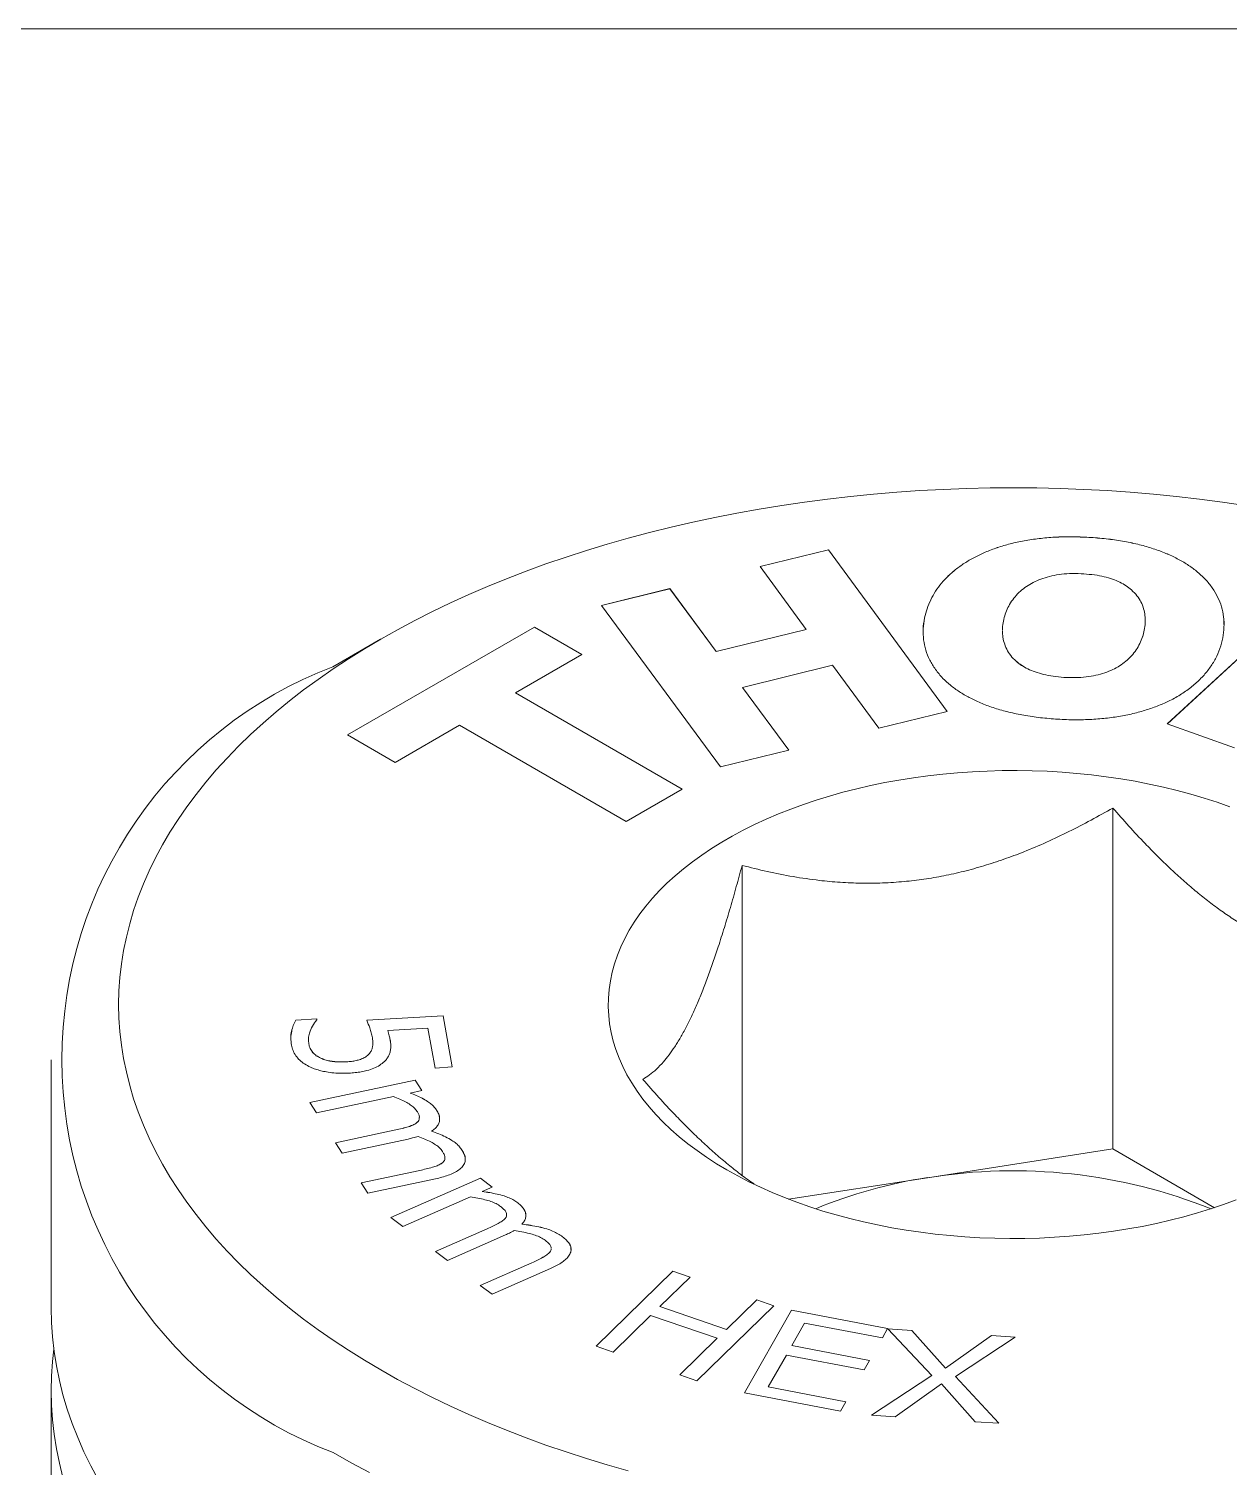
# Model space of a CAD drawing. Header units: millimetres. Extents: x 2 to 278, y 1 to 215.
# Drawn here: x 228.44 to 241.99, y 198.42 to 214.65 of the extents above; entities that cross this region are included whole.
import ezdxf

# ---------------------------------------------------------------- set-up
doc = ezdxf.new("R2010")
doc.units = ezdxf.units.MM

msp = doc.modelspace()

# ---------------------------------------------------------------- linework, layer by layer
at = {"color": 7, "linetype": 'Continuous', "lineweight": 18}
for p, q in [((1.579, 214.645), (277.989, 214.645)), ((240.426, 208.907), (240.426, 208.907)), ((236.691, 208.578), (237.462, 208.767)), ((236.691, 208.578), (237.462, 208.767)), ((237.462, 208.767), (238.801, 206.945)), ((237.462, 208.767), (238.801, 206.945)), ((237.462, 208.767), (237.462, 208.767)), ((237.212, 207.87), (236.691, 208.578)), ((241.286, 206.806), (243.11, 208.482)), ((241.287, 206.806), (243.11, 208.481)), ((235.675, 208.33), (234.904, 208.141)), ((235.675, 208.329), (234.904, 208.14)), ((235.675, 208.33), (236.196, 207.621)), ((235.675, 208.329), (235.675, 208.33)), ((235.675, 208.329), (236.196, 207.621)), ((236.244, 206.319), (234.904, 208.141)), ((232.037, 206.679), (234.146, 207.896)), ((232.037, 206.679), (234.146, 207.896)), ((234.146, 207.896), (234.682, 207.587)), ((234.146, 207.896), (234.682, 207.587)), ((234.146, 207.896), (234.146, 207.896)), ((236.196, 207.621), (237.212, 207.87)), ((236.196, 207.621), (237.212, 207.87)), ((237.212, 207.87), (237.212, 207.87)), ((238.548, 207.999), (238.548, 207.999)), ((232.41, 207.759), (231.871, 207.448)), ((241.027, 207.861), (241.027, 207.861)), ((234.682, 207.587), (233.933, 207.154)), ((236.196, 207.621), (236.196, 207.621)), ((237.509, 207.465), (236.494, 207.216)), ((238.03, 206.756), (237.509, 207.465)), ((240.118, 207.329), (240.118, 207.329)), ((233.933, 207.154), (235.813, 206.069)), ((233.933, 207.154), (235.813, 206.069)), ((233.933, 207.154), (233.933, 207.154)), ((236.494, 207.216), (237.015, 206.507)), ((236.494, 207.216), (237.015, 206.507)), ((236.494, 207.216), (236.494, 207.216)), ((238.801, 206.945), (238.03, 206.756)), ((233.299, 206.788), (232.573, 206.369)), ((235.18, 205.703), (233.299, 206.788)), ((242.043, 206.532), (241.286, 206.806)), ((232.573, 206.369), (232.037, 206.679)), ((237.015, 206.507), (236.244, 206.319)), ((235.813, 206.069), (235.18, 205.703)), ((240.671, 202.009), (240.671, 205.855)), ((236.489, 201.711), (236.489, 205.208)), ((232.254, 203.46), (233.116, 203.512)), ((232.254, 203.46), (233.116, 203.511)), ((233.116, 203.512), (233.219, 202.934)), ((233.116, 203.511), (233.116, 203.512)), ((233.116, 203.511), (233.219, 202.934)), ((231.452, 203.461), (231.689, 203.475)), ((231.452, 203.461), (231.689, 203.475)), ((231.452, 203.461), (231.452, 203.461)), ((231.689, 203.475), (231.69, 203.466)), ((231.689, 203.475), (231.69, 203.466)), ((231.689, 203.475), (231.689, 203.475)), ((232.944, 203.372), (232.49, 203.345)), ((232.49, 203.344), (232.49, 203.345)), ((233.025, 202.922), (232.944, 203.372)), ((231.597, 203.234), (231.599, 203.193)), ((232.518, 203.24), (232.518, 203.24)), ((228.692, 203.016), (228.692, 200.216)), ((231.734, 203.033), (231.734, 203.033)), ((232.27, 203.071), (232.27, 203.071)), ((232.029, 202.992), (232.029, 202.992)), ((233.219, 202.934), (233.025, 202.922)), ((231.611, 202.533), (232.8, 202.785)), ((231.612, 202.532), (232.8, 202.785)), ((232.8, 202.785), (232.875, 202.669)), ((232.8, 202.785), (232.874, 202.669)), ((232.8, 202.785), (232.8, 202.785)), ((231.686, 202.416), (231.611, 202.533)), ((232.554, 202.601), (231.686, 202.416)), ((232.875, 202.669), (232.742, 202.64)), ((232.742, 202.64), (232.742, 202.64)), ((233.042, 202.446), (233.042, 202.446)), ((231.9, 202.079), (232.563, 202.22)), ((231.901, 202.079), (232.563, 202.22)), ((232.563, 202.22), (232.563, 202.22)), ((232.806, 202.296), (232.806, 202.296)), ((232.985, 202.211), (232.985, 202.211)), ((231.975, 201.963), (231.9, 202.079)), ((232.72, 202.121), (231.975, 201.963)), ((233.331, 201.992), (233.331, 201.993)), ((240.671, 202.009), (238.58, 201.685)), ((241.818, 201.346), (240.671, 202.009)), ((232.189, 201.626), (232.852, 201.767)), ((232.189, 201.626), (232.852, 201.766)), ((232.852, 201.766), (232.852, 201.767)), ((233.094, 201.842), (233.094, 201.843)), ((232.264, 201.509), (232.189, 201.626)), ((233.029, 201.672), (232.264, 201.509)), ((232.526, 201.234), (233.536, 201.678)), ((232.526, 201.234), (233.536, 201.678)), ((233.536, 201.678), (233.669, 201.578)), ((233.536, 201.678), (233.669, 201.578)), ((233.536, 201.678), (233.536, 201.678)), ((233.669, 201.578), (233.557, 201.529)), ((238.58, 201.685), (237.013, 201.443)), ((233.424, 201.47), (232.659, 201.134)), ((233.557, 201.528), (233.557, 201.529)), ((233.957, 201.401), (233.957, 201.401)), ((232.659, 201.134), (232.526, 201.234)), ((233.816, 201.226), (233.816, 201.226)), ((233.03, 200.852), (233.613, 201.108)), ((233.031, 200.852), (233.613, 201.108)), ((233.613, 201.108), (233.613, 201.108)), ((234.005, 201.161), (234.005, 201.161)), ((233.819, 201.04), (233.163, 200.751)), ((234.462, 201.019), (234.462, 201.019)), ((233.163, 200.751), (233.03, 200.852)), ((233.535, 200.47), (234.118, 200.726)), ((233.535, 200.47), (234.118, 200.726)), ((234.118, 200.726), (234.118, 200.726)), ((234.32, 200.843), (234.32, 200.843)), ((234.327, 200.66), (233.667, 200.369)), ((234.841, 199.784), (235.709, 200.63)), ((234.842, 199.784), (235.709, 200.629)), ((235.902, 200.564), (235.559, 200.23)), ((235.709, 200.63), (235.902, 200.564)), ((235.709, 200.629), (235.709, 200.63)), ((235.709, 200.629), (235.901, 200.564)), ((233.667, 200.369), (233.535, 200.47)), ((236.846, 200.241), (235.979, 199.395)), ((236.311, 199.973), (236.654, 200.307)), ((236.311, 199.973), (236.654, 200.307)), ((236.654, 200.307), (236.846, 200.241)), ((236.654, 200.307), (236.846, 200.241)), ((236.654, 200.307), (236.654, 200.307)), ((235.457, 200.13), (235.035, 199.718)), ((236.208, 199.873), (235.457, 200.13)), ((235.559, 200.23), (236.311, 199.973)), ((235.559, 200.23), (236.311, 199.973)), ((235.559, 200.23), (235.559, 200.23)), ((236.514, 199.257), (237.046, 200.19)), ((236.514, 199.257), (237.046, 200.19)), ((237.046, 200.19), (238.131, 199.984)), ((237.046, 200.19), (238.131, 199.984)), ((237.046, 200.19), (237.046, 200.19)), ((236.311, 199.973), (236.311, 199.973)), ((237.193, 200.044), (237.049, 199.791)), ((238.071, 199.878), (237.193, 200.044)), ((238.131, 199.984), (238.071, 199.878)), ((238.134, 199.979), (238.404, 199.961)), ((238.629, 199.454), (238.134, 199.979)), ((238.134, 199.978), (238.404, 199.961)), ((238.404, 199.961), (238.785, 199.537)), ((238.404, 199.961), (238.785, 199.537)), ((238.404, 199.961), (238.404, 199.961)), ((235.035, 199.718), (234.841, 199.784)), ((235.786, 199.461), (236.208, 199.873)), ((235.787, 199.461), (236.208, 199.873)), ((236.208, 199.873), (236.208, 199.873)), ((237.049, 199.791), (237.926, 199.624)), ((237.049, 199.79), (237.049, 199.791)), ((237.049, 199.79), (237.926, 199.624)), ((238.785, 199.537), (239.301, 199.904)), ((238.785, 199.537), (239.301, 199.904)), ((239.571, 199.887), (238.896, 199.443)), ((239.301, 199.904), (239.571, 199.887)), ((239.301, 199.904), (239.57, 199.887)), ((239.301, 199.904), (239.301, 199.904)), ((236.988, 199.684), (236.783, 199.324)), ((237.866, 199.518), (236.988, 199.684)), ((237.926, 199.624), (237.866, 199.518)), ((235.979, 199.395), (235.786, 199.461)), ((237.948, 199.005), (238.629, 199.454)), ((237.948, 199.005), (238.629, 199.454)), ((238.629, 199.454), (238.629, 199.454)), ((238.785, 199.537), (238.785, 199.537)), ((238.896, 199.443), (239.385, 198.914)), ((238.896, 199.443), (239.384, 198.914)), ((238.896, 199.443), (238.896, 199.443)), ((228.692, 199.283), (228.692, 196.483)), ((236.783, 199.324), (237.661, 199.157)), ((236.783, 199.324), (237.66, 199.157)), ((236.783, 199.324), (236.783, 199.324)), ((238.74, 199.36), (238.217, 198.988)), ((239.117, 198.931), (238.74, 199.36)), ((237.6, 199.051), (236.514, 199.257)), ((237.661, 199.157), (237.6, 199.051)), ((238.217, 198.988), (237.948, 199.005)), ((239.385, 198.914), (239.117, 198.931))]:
    msp.add_line(p, q, dxfattribs=at)
at = {"color": 7, "linetype": 'Continuous', "lineweight": 18, "flags": 128}
for points in [[(242.164, 209.268), (241.908, 209.306), (241.65, 209.34), (241.391, 209.369), (241.13, 209.395), (240.869, 209.417), (240.606, 209.435), (240.343, 209.449), (240.079, 209.459), (239.815, 209.465), (239.551, 209.467), (239.286, 209.465), (239.022, 209.459), (238.759, 209.449), (238.495, 209.435), (238.233, 209.417), (237.971, 209.395), (237.711, 209.369), (237.452, 209.34), (237.194, 209.306), (236.938, 209.268), (236.683, 209.227), (236.431, 209.182), (236.18, 209.133), (235.932, 209.08), (235.687, 209.023), (235.444, 208.963), (235.204, 208.899), (234.967, 208.832), (234.733, 208.761), (234.502, 208.686), (234.275, 208.608), (234.052, 208.527), (233.832, 208.442), (233.616, 208.354), (233.404, 208.262), (233.197, 208.168), (232.994, 208.07), (232.795, 207.97), (232.601, 207.866), (232.411, 207.76), (232.227, 207.65), (232.048, 207.538), (231.873, 207.424), (231.704, 207.306), (231.541, 207.187), (231.382, 207.064), (231.23, 206.94), (231.083, 206.813), (230.942, 206.684), (230.807, 206.553), (230.678, 206.419), (230.555, 206.284), (230.438, 206.148), (230.327, 206.009), (230.223, 205.869), (230.125, 205.727), (230.033, 205.584), (229.948, 205.439), (229.87, 205.294), (229.798, 205.147), (229.733, 204.999), (229.675, 204.85), (229.623, 204.7), (229.579, 204.55), (229.541, 204.399), (229.51, 204.248), (229.485, 204.096), (229.468, 203.943), (229.458, 203.791), (229.454, 203.638), (229.458, 203.486), (229.468, 203.333), (229.485, 203.181), (229.51, 203.029), (229.541, 202.878), (229.579, 202.726), (229.623, 202.576), (229.675, 202.426), (229.733, 202.278), (229.798, 202.13), (229.87, 201.983), (229.948, 201.837), (230.033, 201.693), (230.125, 201.55), (230.223, 201.408), (230.327, 201.268), (230.438, 201.129), (230.555, 200.992), (230.678, 200.857), (230.807, 200.724), (230.942, 200.593), (231.083, 200.464), (231.23, 200.337), (231.382, 200.212), (231.541, 200.09), (231.704, 199.97), (231.873, 199.853), (232.048, 199.738), (232.227, 199.626), (232.411, 199.517)], [(242.064, 201.434), (241.922, 201.382), (241.775, 201.332), (241.626, 201.287), (241.474, 201.244), (241.32, 201.205), (241.163, 201.168), (241.004, 201.136), (240.842, 201.106), (240.68, 201.081), (240.515, 201.058), (240.349, 201.039), (240.182, 201.024), (240.015, 201.013), (239.846, 201.004), (239.677, 201), (239.508, 200.999), (239.34, 201.002), (239.171, 201.008), (239.003, 201.018), (238.835, 201.031), (238.669, 201.048), (238.504, 201.069), (238.34, 201.093), (238.178, 201.121), (238.018, 201.152), (237.86, 201.186), (237.704, 201.224), (237.551, 201.265), (237.4, 201.309), (237.253, 201.357), (237.108, 201.407), (236.967, 201.461), (236.829, 201.517), (236.695, 201.577), (236.565, 201.639), (236.439, 201.704), (236.318, 201.772), (236.201, 201.842), (236.088, 201.915), (235.98, 201.99), (235.877, 202.067), (235.779, 202.147), (235.686, 202.228), (235.598, 202.312), (235.516, 202.397), (235.439, 202.484), (235.368, 202.572), (235.303, 202.662), (235.243, 202.753), (235.19, 202.846), (235.142, 202.939), (235.1, 203.034), (235.065, 203.129), (235.035, 203.225), (235.012, 203.322), (234.994, 203.419), (234.984, 203.516), (234.979, 203.614), (234.98, 203.711), (234.988, 203.809), (235.002, 203.906), (235.023, 204.003), (235.049, 204.099), (235.082, 204.195), (235.12, 204.29), (235.165, 204.384), (235.216, 204.477), (235.272, 204.569), (235.335, 204.66), (235.403, 204.749), (235.477, 204.837), (235.556, 204.923), (235.641, 205.007), (235.732, 205.089), (235.827, 205.17), (235.928, 205.248), (236.033, 205.324), (236.144, 205.398), (236.259, 205.47), (236.378, 205.539), (236.502, 205.605), (236.63, 205.669), (236.762, 205.73), (236.898, 205.788), (237.037, 205.843), (237.18, 205.895), (237.326, 205.944), (237.475, 205.99), (237.627, 206.033), (237.782, 206.072), (237.939, 206.108), (238.098, 206.141), (238.259, 206.17), (238.422, 206.196), (238.586, 206.218), (238.752, 206.237), (238.919, 206.252), (239.087, 206.264), (239.255, 206.272), (239.424, 206.277), (239.593, 206.278), (239.762, 206.275), (239.93, 206.269), (240.099, 206.259), (240.266, 206.245), (240.432, 206.228), (240.597, 206.208), (240.761, 206.183), (240.923, 206.156), (241.083, 206.125), (241.242, 206.091), (241.397, 206.053), (241.551, 206.012), (241.701, 205.967), (241.849, 205.92), (241.993, 205.869)], [(229.224, 198.279), (229.139, 198.436), (229.062, 198.594), (228.992, 198.753), (228.929, 198.913), (228.874, 199.074), (228.826, 199.236), (228.785, 199.398), (228.752, 199.561), (228.726, 199.724), (228.707, 199.888), (228.696, 200.052), (228.692, 200.216)], [(228.826, 198.302), (228.785, 198.465), (228.752, 198.628), (228.726, 198.791), (228.707, 198.955), (228.696, 199.119), (228.692, 199.283), (228.696, 199.447), (228.707, 199.611), (228.722, 199.75)], [(232.411, 199.517), (232.601, 199.41), (232.795, 199.307), (232.994, 199.206), (233.197, 199.109), (233.404, 199.014), (233.616, 198.923), (233.832, 198.835), (234.052, 198.75), (234.275, 198.669), (234.502, 198.591), (234.733, 198.516), (234.967, 198.445), (235.204, 198.377)], [(231.873, 198.584), (232.076, 198.469), (232.285, 198.358)]]:
    msp.add_lwpolyline(points, dxfattribs=at)
at = {"color": 7, "linetype": 'Continuous', "lineweight": 18}
for centre, radius, start, end in [((233.555, 203.016), 4.741, 110.7977, 249.2184), ((239.549, 195.748), 6.015, 68.2217, 99.2716), ((239.357, 196.459), 5.284, 98.4501, 112.6665)]:
    msp.add_arc(centre, radius, start, end, dxfattribs=at)
for points, knots in [([(238.548, 207.999), (238.557, 208.034), (238.573, 208.103), (238.615, 208.204), (238.669, 208.3), (238.737, 208.391), (238.816, 208.476), (238.907, 208.554), (239.009, 208.626), (239.123, 208.691), (239.248, 208.749), (239.385, 208.8), (239.534, 208.842), (239.693, 208.875), (239.863, 208.899), (240.043, 208.913), (240.232, 208.917), (240.36, 208.91), (240.426, 208.907)], [0, 0, 0, 0, 0.066586, 0.131556, 0.195026, 0.257136, 0.31806, 0.376948, 0.435141, 0.492927, 0.550644, 0.609866, 0.669874, 0.731164, 0.794267, 0.859735, 0.928125, 1, 1, 1, 1]), ([(238.548, 207.999), (238.557, 208.034), (238.573, 208.103), (238.615, 208.203), (238.669, 208.3), (238.737, 208.391), (238.816, 208.475), (238.907, 208.554), (239.009, 208.626), (239.123, 208.691), (239.248, 208.749), (239.385, 208.799), (239.534, 208.842), (239.693, 208.875), (239.863, 208.899), (240.043, 208.913), (240.232, 208.916), (240.36, 208.91), (240.426, 208.907)], [0, 0, 0, 0, 0.066586, 0.131556, 0.195026, 0.257136, 0.31806, 0.376948, 0.435141, 0.492927, 0.550644, 0.609866, 0.669874, 0.731164, 0.794267, 0.859735, 0.928125, 1, 1, 1, 1]), ([(240.426, 208.907), (240.491, 208.902), (240.619, 208.892), (240.802, 208.864), (240.972, 208.827), (241.129, 208.782), (241.271, 208.73), (241.401, 208.669), (241.516, 208.602), (241.622, 208.525), (241.717, 208.437), (241.797, 208.339), (241.858, 208.235), (241.901, 208.125), (241.925, 208.011), (241.929, 207.893), (241.915, 207.773), (241.883, 207.654), (241.833, 207.54), (241.765, 207.431), (241.682, 207.33), (241.581, 207.236), (241.466, 207.15), (241.34, 207.077), (241.206, 207.016), (241.068, 206.965), (240.919, 206.923), (240.759, 206.889), (240.589, 206.866), (240.41, 206.852), (240.22, 206.848), (240.092, 206.855), (240.026, 206.858)], [0, 0, 0, 0, 0.0357347, 0.0697425, 0.1022996, 0.1336826, 0.1641634, 0.1940038, 0.2234499, 0.2527276, 0.2862353, 0.320048, 0.3543837, 0.3894195, 0.4252972, 0.4621287, 0.5000028, 0.5378749, 0.574705, 0.6105816, 0.6456166, 0.6799518, 0.7137643, 0.7472719, 0.7765497, 0.8059959, 0.8358363, 0.8663172, 0.8977003, 0.9302575, 0.9642653, 1, 1, 1, 1]), ([(240.426, 208.907), (240.491, 208.901), (240.619, 208.891), (240.802, 208.863), (240.972, 208.827), (241.129, 208.782), (241.271, 208.729), (241.401, 208.669), (241.516, 208.602), (241.622, 208.525), (241.717, 208.437), (241.797, 208.339), (241.858, 208.234), (241.901, 208.125), (241.924, 208.02), (241.925, 207.953), (241.925, 207.924)], [0, 0, 0, 0, 0.0789544, 0.1540931, 0.2260267, 0.2953661, 0.3627121, 0.4286431, 0.493703, 0.5583908, 0.6324247, 0.7071325, 0.7829956, 0.8604058, 0.939676, 1, 1, 1, 1]), ([(240.346, 208.497), (240.302, 208.498), (240.217, 208.502), (240.094, 208.494), (239.983, 208.475), (239.882, 208.447), (239.792, 208.411), (239.713, 208.367), (239.642, 208.314), (239.58, 208.254), (239.527, 208.187), (239.486, 208.115), (239.455, 208.041), (239.443, 207.99), (239.437, 207.964)], [0, 0, 0, 0, 0.090823, 0.174451, 0.253092, 0.328811, 0.403381, 0.478169, 0.554103, 0.639545, 0.727189, 0.816838, 0.908006, 1, 1, 1, 1]), ([(241.036, 207.97), (241.036, 207.988), (241.036, 208.033), (241.021, 208.103), (240.992, 208.179), (240.947, 208.25), (240.89, 208.311), (240.823, 208.362), (240.751, 208.403), (240.668, 208.438), (240.572, 208.466), (240.464, 208.486), (240.386, 208.493), (240.346, 208.497)], [0, 0, 0, 0, 0.073339, 0.182319, 0.288629, 0.392104, 0.493195, 0.57177, 0.650629, 0.731129, 0.814928, 0.903898, 1, 1, 1, 1]), ([(240.026, 206.858), (239.96, 206.864), (239.832, 206.874), (239.648, 206.903), (239.478, 206.94), (239.321, 206.985), (239.179, 207.039), (239.051, 207.099), (238.938, 207.166), (238.838, 207.239), (238.747, 207.322), (238.667, 207.418), (238.603, 207.524), (238.558, 207.637), (238.534, 207.754), (238.528, 207.876), (238.542, 207.958), (238.548, 207.999)], [0, 0, 0, 0, 0.0716958, 0.1399105, 0.2052048, 0.2681399, 0.3292672, 0.3880576, 0.4460884, 0.5037932, 0.561561, 0.6308713, 0.7012373, 0.7730526, 0.84663, 0.9222153, 1, 1, 1, 1]), ([(238.533, 207.849), (238.533, 207.858), (238.53, 207.908), (238.54, 207.957), (238.548, 207.999)], [0, 0, 0, 0, 0.167915, 1, 1, 1, 1]), ([(239.437, 207.964), (239.432, 207.937), (239.426, 207.904), (239.427, 207.871), (239.427, 207.865)], [0, 0, 0, 0, 0.819618, 1, 1, 1, 1]), ([(241.027, 207.861), (241.032, 207.888), (241.038, 207.923), (241.037, 207.959), (241.036, 207.967)], [0, 0, 0, 0, 0.773843, 1, 1, 1, 1]), ([(241.027, 207.861), (241.032, 207.888), (241.038, 207.924), (241.037, 207.959), (241.036, 207.967)], [0, 0, 0, 0, 0.773843, 1, 1, 1, 1]), ([(239.428, 207.859), (239.428, 207.84), (239.428, 207.794), (239.443, 207.723), (239.472, 207.646), (239.517, 207.575), (239.574, 207.514), (239.641, 207.464), (239.712, 207.423), (239.796, 207.388), (239.892, 207.36), (240, 207.339), (240.078, 207.332), (240.118, 207.329)], [0, 0, 0, 0, 0.077913, 0.186352, 0.29214, 0.395109, 0.495707, 0.573898, 0.652372, 0.732475, 0.815858, 0.904382, 1, 1, 1, 1]), ([(239.428, 207.855), (239.428, 207.837), (239.428, 207.792), (239.443, 207.722), (239.472, 207.646), (239.517, 207.575), (239.574, 207.514), (239.641, 207.463), (239.712, 207.422), (239.796, 207.388), (239.892, 207.36), (240, 207.339), (240.078, 207.332), (240.118, 207.329)], [0, 0, 0, 0, 0.07338, 0.182353, 0.288661, 0.392136, 0.493228, 0.571804, 0.650663, 0.73116, 0.814953, 0.903912, 1, 1, 1, 1]), ([(240.118, 207.329), (240.162, 207.327), (240.247, 207.323), (240.37, 207.332), (240.481, 207.35), (240.582, 207.378), (240.672, 207.415), (240.751, 207.459), (240.822, 207.511), (240.884, 207.571), (240.937, 207.638), (240.978, 207.71), (241.009, 207.784), (241.021, 207.835), (241.027, 207.861)], [0, 0, 0, 0, 0.09083, 0.174462, 0.253105, 0.328826, 0.403396, 0.478185, 0.554119, 0.639562, 0.727205, 0.816852, 0.908014, 1, 1, 1, 1]), ([(240.118, 207.329), (240.162, 207.327), (240.247, 207.323), (240.37, 207.332), (240.481, 207.35), (240.582, 207.378), (240.672, 207.415), (240.751, 207.459), (240.822, 207.511), (240.884, 207.571), (240.937, 207.638), (240.978, 207.71), (241.009, 207.785), (241.021, 207.835), (241.027, 207.861)], [0, 0, 0, 0, 0.09083, 0.174462, 0.253105, 0.328826, 0.403396, 0.478185, 0.554119, 0.639562, 0.727205, 0.816852, 0.908014, 1, 1, 1, 1]), ([(236.489, 205.208), (236.583, 205.184), (236.772, 205.136), (237.063, 205.079), (237.337, 205.039), (237.595, 205.015), (237.833, 205.005), (238.074, 205.008), (238.31, 205.023), (238.541, 205.05), (238.765, 205.089), (238.991, 205.139), (239.217, 205.202), (239.444, 205.276), (239.68, 205.364), (239.925, 205.468), (240.178, 205.588), (240.427, 205.717), (240.59, 205.809), (240.671, 205.855)], [0, 0, 0, 0, 0.072028, 0.144088, 0.216082, 0.27199, 0.327992, 0.383968, 0.43984, 0.491036, 0.54228, 0.593478, 0.646371, 0.699313, 0.752219, 0.813881, 0.87555, 0.937773, 1, 1, 1, 1]), ([(240.671, 205.855), (240.731, 205.787), (240.851, 205.65), (241.017, 205.473), (241.166, 205.321), (241.297, 205.193), (241.431, 205.069), (241.567, 204.95), (241.706, 204.836), (241.847, 204.729), (241.991, 204.628), (242.13, 204.539), (242.266, 204.46), (242.398, 204.392), (242.531, 204.33), (242.663, 204.277), (242.796, 204.23), (242.929, 204.19), (243.06, 204.158), (243.194, 204.131), (243.329, 204.111), (243.466, 204.097), (243.6, 204.089), (243.689, 204.088), (243.733, 204.088)], [0, 0, 0, 0, 0.062579, 0.125153, 0.168547, 0.212084, 0.255621, 0.299774, 0.343926, 0.388804, 0.433682, 0.478858, 0.519938, 0.561268, 0.602598, 0.644687, 0.686776, 0.729581, 0.772388, 0.815378, 0.861405, 0.907565, 0.953726, 1, 1, 1, 1]), ([(235.368, 202.794), (235.393, 202.81), (235.444, 202.841), (235.522, 202.907), (235.595, 202.983), (235.664, 203.068), (235.728, 203.159), (235.793, 203.263), (235.856, 203.378), (235.918, 203.503), (235.978, 203.636), (236.038, 203.782), (236.099, 203.94), (236.16, 204.11), (236.223, 204.298), (236.289, 204.506), (236.357, 204.732), (236.423, 204.967), (236.467, 205.128), (236.489, 205.208)], [0, 0, 0, 0, 0.072028, 0.1440879, 0.2160818, 0.2719897, 0.3279917, 0.3839676, 0.43984, 0.4910358, 0.5422804, 0.5934777, 0.6463707, 0.6993125, 0.7522192, 0.8138814, 0.8755502, 0.9377728, 1, 1, 1, 1]), ([(231.398, 203.255), (231.398, 203.257), (231.395, 203.285), (231.404, 203.333), (231.422, 203.401), (231.442, 203.441), (231.452, 203.461)], [0, 0, 0, 0, 0.019712, 0.400889, 0.700487, 1, 1, 1, 1]), ([(231.404, 203.18), (231.401, 203.207), (231.394, 203.26), (231.404, 203.334), (231.422, 203.401), (231.442, 203.441), (231.452, 203.461)], [0, 0, 0, 0, 0.279993, 0.559962, 0.780012, 1, 1, 1, 1]), ([(231.69, 203.466), (231.672, 203.442), (231.636, 203.394), (231.608, 203.322), (231.594, 203.27), (231.596, 203.243), (231.597, 203.238)], [0, 0, 0, 0, 0.332897, 0.665895, 0.927557, 1, 1, 1, 1]), ([(232.317, 203.264), (232.313, 203.282), (232.306, 203.319), (232.284, 203.385), (232.265, 203.432), (232.254, 203.46)], [0, 0, 0, 0, 0.280007, 0.560015, 1, 1, 1, 1]), ([(232.49, 203.345), (232.496, 203.325), (232.507, 203.291), (232.515, 203.256), (232.518, 203.24)], [0, 0, 0, 0, 0.560019, 1, 1, 1, 1]), ([(232.49, 203.344), (232.496, 203.325), (232.507, 203.29), (232.515, 203.256), (232.518, 203.24)], [0, 0, 0, 0, 0.560019, 1, 1, 1, 1]), ([(231.619, 202.931), (231.596, 202.943), (231.55, 202.967), (231.495, 203.01), (231.45, 203.061), (231.419, 203.118), (231.409, 203.16), (231.404, 203.18)], [0, 0, 0, 0, 0.186613, 0.373295, 0.559984, 0.779981, 1, 1, 1, 1]), ([(231.599, 203.193), (231.603, 203.176), (231.612, 203.142), (231.641, 203.098), (231.682, 203.06), (231.717, 203.042), (231.734, 203.033)], [0, 0, 0, 0, 0.280061, 0.5601011, 0.7800766, 1, 1, 1, 1]), ([(231.599, 203.193), (231.603, 203.176), (231.612, 203.142), (231.641, 203.097), (231.682, 203.06), (231.717, 203.042), (231.734, 203.033)], [0, 0, 0, 0, 0.280061, 0.560101, 0.780077, 1, 1, 1, 1]), ([(232.27, 203.071), (232.28, 203.082), (232.3, 203.104), (232.315, 203.14), (232.322, 203.173), (232.322, 203.194), (232.322, 203.203)], [0, 0, 0, 0, 0.269202, 0.538586, 0.808054, 1, 1, 1, 1]), ([(232.27, 203.071), (232.28, 203.082), (232.3, 203.104), (232.315, 203.14), (232.322, 203.173), (232.322, 203.194), (232.322, 203.203)], [0, 0, 0, 0, 0.2692017, 0.538586, 0.808054, 1, 1, 1, 1]), ([(232.322, 203.207), (232.322, 203.211), (232.323, 203.23), (232.319, 203.249), (232.317, 203.264)], [0, 0, 0, 0, 0.238353, 1, 1, 1, 1]), ([(232.518, 203.24), (232.52, 203.225), (232.525, 203.193), (232.525, 203.146), (232.519, 203.102), (232.504, 203.063), (232.483, 203.028), (232.463, 203.006), (232.453, 202.995)], [0, 0, 0, 0, 0.1866842, 0.3733733, 0.5600065, 0.7066772, 0.8533389, 1, 1, 1, 1]), ([(232.518, 203.24), (232.521, 203.225), (232.524, 203.204), (232.524, 203.182), (232.524, 203.177)], [0, 0, 0, 0, 0.746752, 1, 1, 1, 1]), ([(231.734, 203.033), (231.75, 203.027), (231.781, 203.014), (231.835, 203.001), (231.895, 202.993), (231.96, 202.989), (232.006, 202.991), (232.029, 202.992)], [0, 0, 0, 0, 0.186579, 0.373245, 0.559928, 0.779954, 1, 1, 1, 1]), ([(231.734, 203.033), (231.75, 203.026), (231.781, 203.013), (231.835, 203), (231.895, 202.992), (231.96, 202.989), (232.006, 202.991), (232.029, 202.992)], [0, 0, 0, 0, 0.186579, 0.373245, 0.559928, 0.779954, 1, 1, 1, 1]), ([(232.029, 202.992), (232.046, 202.994), (232.082, 202.996), (232.134, 203.005), (232.185, 203.02), (232.234, 203.041), (232.258, 203.061), (232.27, 203.071)], [0, 0, 0, 0, 0.1867934, 0.3735726, 0.5602365, 0.7801575, 1, 1, 1, 1]), ([(232.029, 202.992), (232.046, 202.993), (232.082, 202.996), (232.134, 203.005), (232.185, 203.02), (232.234, 203.041), (232.258, 203.061), (232.27, 203.071)], [0, 0, 0, 0, 0.1867934, 0.3735726, 0.5602365, 0.7801575, 1, 1, 1, 1]), ([(232.053, 202.864), (232.024, 202.863), (231.967, 202.861), (231.882, 202.866), (231.804, 202.876), (231.735, 202.891), (231.674, 202.908), (231.638, 202.923), (231.619, 202.931)], [0, 0, 0, 0, 0.186642, 0.373314, 0.55996, 0.706626, 0.853347, 1, 1, 1, 1]), ([(232.453, 202.995), (232.436, 202.981), (232.403, 202.952), (232.335, 202.918), (232.263, 202.894), (232.191, 202.879), (232.123, 202.869), (232.076, 202.866), (232.053, 202.864)], [0, 0, 0, 0, 0.186507, 0.373123, 0.559765, 0.706489, 0.853233, 1, 1, 1, 1]), ([(236.623, 201.614), (236.6, 201.629), (236.532, 201.676), (236.417, 201.764), (236.279, 201.876), (236.141, 201.996), (236.004, 202.122), (235.867, 202.255), (235.715, 202.41), (235.548, 202.589), (235.428, 202.725), (235.368, 202.794)], [0, 0, 0, 0, 0.051103, 0.156339, 0.263264, 0.370417, 0.479138, 0.588037, 0.697272, 0.848506, 1, 1, 1, 1]), ([(232.82, 202.435), (232.81, 202.448), (232.79, 202.475), (232.745, 202.509), (232.69, 202.541), (232.626, 202.572), (232.578, 202.591), (232.554, 202.601)], [0, 0, 0, 0, 0.186514, 0.373158, 0.559902, 0.779959, 1, 1, 1, 1]), ([(232.742, 202.64), (232.766, 202.631), (232.814, 202.613), (232.88, 202.582), (232.937, 202.549), (232.982, 202.516), (233.017, 202.482), (233.034, 202.458), (233.042, 202.446)], [0, 0, 0, 0, 0.18668, 0.373361, 0.559999, 0.706651, 0.853336, 1, 1, 1, 1]), ([(232.742, 202.64), (232.766, 202.631), (232.814, 202.613), (232.88, 202.581), (232.937, 202.549), (232.982, 202.515), (233.017, 202.482), (233.034, 202.458), (233.042, 202.446)], [0, 0, 0, 0, 0.18668, 0.373361, 0.559999, 0.706651, 0.853336, 1, 1, 1, 1]), ([(232.806, 202.296), (232.816, 202.304), (232.834, 202.318), (232.847, 202.341), (232.846, 202.355), (232.846, 202.36)], [0, 0, 0, 0, 0.395764, 0.791681, 1, 1, 1, 1]), ([(232.806, 202.296), (232.816, 202.303), (232.834, 202.318), (232.847, 202.341), (232.846, 202.355), (232.846, 202.36)], [0, 0, 0, 0, 0.395764, 0.791681, 1, 1, 1, 1]), ([(232.846, 202.363), (232.847, 202.367), (232.848, 202.38), (232.837, 202.405), (232.826, 202.425), (232.82, 202.435)], [0, 0, 0, 0, 0.126887, 0.563302, 1, 1, 1, 1]), ([(233.042, 202.446), (233.051, 202.431), (233.068, 202.401), (233.078, 202.355), (233.073, 202.311), (233.054, 202.272), (233.026, 202.239), (232.999, 202.22), (232.985, 202.211)], [0, 0, 0, 0, 0.186686, 0.373445, 0.559982, 0.70662, 0.853357, 1, 1, 1, 1]), ([(233.042, 202.446), (233.05, 202.431), (233.067, 202.401), (233.078, 202.368), (233.075, 202.35), (233.075, 202.348)], [0, 0, 0, 0, 0.468403, 0.936988, 1, 1, 1, 1]), ([(232.563, 202.22), (232.587, 202.225), (232.636, 202.236), (232.702, 202.254), (232.762, 202.272), (232.792, 202.288), (232.806, 202.296)], [0, 0, 0, 0, 0.28014, 0.560278, 0.78031, 1, 1, 1, 1]), ([(232.563, 202.22), (232.587, 202.225), (232.636, 202.236), (232.702, 202.253), (232.762, 202.271), (232.792, 202.288), (232.806, 202.296)], [0, 0, 0, 0, 0.28014, 0.560278, 0.78031, 1, 1, 1, 1]), ([(232.985, 202.211), (233.012, 202.201), (233.067, 202.181), (233.145, 202.146), (233.211, 202.11), (233.263, 202.072), (233.302, 202.034), (233.322, 202.006), (233.331, 201.993)], [0, 0, 0, 0, 0.186695, 0.373387, 0.560013, 0.706648, 0.853339, 1, 1, 1, 1]), ([(232.985, 202.211), (233.012, 202.201), (233.067, 202.18), (233.145, 202.146), (233.211, 202.11), (233.263, 202.072), (233.302, 202.033), (233.322, 202.006), (233.331, 201.992)], [0, 0, 0, 0, 0.186695, 0.373387, 0.560013, 0.706648, 0.853339, 1, 1, 1, 1]), ([(232.835, 202.151), (232.814, 202.145), (232.776, 202.134), (232.737, 202.125), (232.72, 202.121)], [0, 0, 0, 0, 0.560029, 1, 1, 1, 1]), ([(233.109, 201.982), (233.099, 201.995), (233.079, 202.022), (233.032, 202.057), (232.974, 202.09), (232.909, 202.121), (232.86, 202.141), (232.835, 202.151)], [0, 0, 0, 0, 0.186548, 0.373162, 0.559893, 0.779954, 1, 1, 1, 1]), ([(233.331, 201.993), (233.34, 201.978), (233.357, 201.948), (233.368, 201.902), (233.363, 201.855), (233.338, 201.81), (233.294, 201.771), (233.237, 201.738), (233.173, 201.711), (233.103, 201.689), (233.053, 201.678), (233.029, 201.672)], [0, 0, 0, 0, 0.112071, 0.224118, 0.336001, 0.447846, 0.559794, 0.669782, 0.779829, 0.889912, 1, 1, 1, 1]), ([(233.094, 201.843), (233.104, 201.85), (233.122, 201.865), (233.135, 201.888), (233.135, 201.902), (233.135, 201.907)], [0, 0, 0, 0, 0.391727, 0.783681, 1, 1, 1, 1]), ([(233.094, 201.842), (233.104, 201.85), (233.122, 201.865), (233.135, 201.887), (233.135, 201.902), (233.135, 201.907)], [0, 0, 0, 0, 0.391727, 0.783681, 1, 1, 1, 1]), ([(233.135, 201.911), (233.135, 201.914), (233.137, 201.927), (233.126, 201.951), (233.114, 201.972), (233.109, 201.982)], [0, 0, 0, 0, 0.118302, 0.559075, 1, 1, 1, 1]), ([(233.331, 201.992), (233.339, 201.977), (233.356, 201.948), (233.367, 201.914), (233.365, 201.895), (233.364, 201.892)], [0, 0, 0, 0, 0.45332, 0.906543, 1, 1, 1, 1]), ([(232.852, 201.767), (232.9, 201.778), (232.967, 201.793), (233.05, 201.818), (233.08, 201.834), (233.094, 201.843)], [0, 0, 0, 0, 0.560241, 0.780293, 1, 1, 1, 1]), ([(232.852, 201.766), (232.9, 201.778), (232.967, 201.793), (233.05, 201.818), (233.08, 201.834), (233.094, 201.842)], [0, 0, 0, 0, 0.560241, 0.780293, 1, 1, 1, 1]), ([(233.763, 201.361), (233.747, 201.372), (233.714, 201.393), (233.654, 201.418), (233.584, 201.438), (233.507, 201.456), (233.451, 201.465), (233.424, 201.47)], [0, 0, 0, 0, 0.186486, 0.373126, 0.559884, 0.779957, 1, 1, 1, 1]), ([(233.557, 201.529), (233.585, 201.525), (233.642, 201.517), (233.724, 201.5), (233.798, 201.481), (233.861, 201.458), (233.914, 201.432), (233.943, 201.412), (233.957, 201.401)], [0, 0, 0, 0, 0.186682, 0.373375, 0.560035, 0.706644, 0.853351, 1, 1, 1, 1]), ([(233.557, 201.528), (233.585, 201.524), (233.642, 201.517), (233.724, 201.5), (233.798, 201.481), (233.861, 201.458), (233.914, 201.432), (233.943, 201.411), (233.957, 201.401)], [0, 0, 0, 0, 0.186682, 0.373375, 0.560035, 0.706644, 0.853351, 1, 1, 1, 1]), ([(233.957, 201.401), (233.973, 201.388), (234.005, 201.362), (234.037, 201.317), (234.05, 201.273), (234.048, 201.232), (234.034, 201.195), (234.014, 201.172), (234.005, 201.161)], [0, 0, 0, 0, 0.186691, 0.373373, 0.55989, 0.706602, 0.85329, 1, 1, 1, 1]), ([(233.957, 201.401), (233.973, 201.388), (234.005, 201.362), (234.036, 201.317), (234.049, 201.282), (234.048, 201.264), (234.048, 201.261)], [0, 0, 0, 0, 0.313913, 0.627812, 0.941433, 1, 1, 1, 1]), ([(233.613, 201.108), (233.656, 201.128), (233.714, 201.155), (233.784, 201.194), (233.805, 201.215), (233.816, 201.226)], [0, 0, 0, 0, 0.560227, 0.780243, 1, 1, 1, 1]), ([(233.613, 201.108), (233.656, 201.127), (233.714, 201.155), (233.784, 201.194), (233.805, 201.215), (233.816, 201.226)], [0, 0, 0, 0, 0.560227, 0.780243, 1, 1, 1, 1]), ([(233.831, 201.27), (233.831, 201.273), (233.832, 201.285), (233.82, 201.308), (233.795, 201.335), (233.774, 201.352), (233.763, 201.361)], [0, 0, 0, 0, 0.0941197, 0.3637013, 0.6818303, 1, 1, 1, 1]), ([(233.816, 201.226), (233.822, 201.234), (233.832, 201.248), (233.831, 201.261), (233.831, 201.266)], [0, 0, 0, 0, 0.658375, 1, 1, 1, 1]), ([(233.816, 201.226), (233.822, 201.234), (233.832, 201.247), (233.831, 201.261), (233.831, 201.266)], [0, 0, 0, 0, 0.658375, 1, 1, 1, 1]), ([(233.918, 201.089), (233.9, 201.08), (233.868, 201.062), (233.834, 201.047), (233.819, 201.04)], [0, 0, 0, 0, 0.560007, 1, 1, 1, 1]), ([(234.267, 200.979), (234.25, 200.99), (234.218, 201.012), (234.155, 201.037), (234.083, 201.057), (234.004, 201.075), (233.947, 201.085), (233.918, 201.089)], [0, 0, 0, 0, 0.186523, 0.373158, 0.55985, 0.779914, 1, 1, 1, 1]), ([(234.005, 201.161), (234.037, 201.157), (234.102, 201.148), (234.196, 201.131), (234.281, 201.11), (234.352, 201.083), (234.412, 201.054), (234.445, 201.031), (234.462, 201.019)], [0, 0, 0, 0, 0.1867, 0.373409, 0.560031, 0.706643, 0.853367, 1, 1, 1, 1]), ([(234.005, 201.161), (234.037, 201.156), (234.102, 201.148), (234.196, 201.131), (234.281, 201.109), (234.352, 201.083), (234.412, 201.054), (234.445, 201.031), (234.462, 201.019)], [0, 0, 0, 0, 0.1867, 0.373409, 0.560031, 0.706643, 0.853367, 1, 1, 1, 1]), ([(234.334, 200.888), (234.335, 200.891), (234.336, 200.903), (234.323, 200.925), (234.3, 200.953), (234.278, 200.97), (234.267, 200.979)], [0, 0, 0, 0, 0.09126, 0.36178, 0.68072, 1, 1, 1, 1]), ([(234.462, 201.019), (234.477, 201.006), (234.509, 200.981), (234.543, 200.938), (234.561, 200.892), (234.558, 200.844), (234.534, 200.799), (234.496, 200.758), (234.446, 200.721), (234.39, 200.688), (234.348, 200.669), (234.327, 200.66)], [0, 0, 0, 0, 0.112043, 0.22407, 0.335991, 0.447837, 0.559787, 0.669774, 0.779827, 0.889904, 1, 1, 1, 1]), ([(234.462, 201.019), (234.477, 201.006), (234.509, 200.98), (234.543, 200.938), (234.56, 200.902), (234.558, 200.881), (234.557, 200.876)], [0, 0, 0, 0, 0.301002, 0.601957, 0.902632, 1, 1, 1, 1]), ([(234.118, 200.726), (234.139, 200.736), (234.181, 200.755), (234.238, 200.784), (234.287, 200.812), (234.309, 200.833), (234.32, 200.843)], [0, 0, 0, 0, 0.280156, 0.56031, 0.780315, 1, 1, 1, 1]), ([(234.118, 200.726), (234.139, 200.735), (234.181, 200.754), (234.238, 200.783), (234.287, 200.812), (234.309, 200.833), (234.32, 200.843)], [0, 0, 0, 0, 0.280156, 0.56031, 0.780315, 1, 1, 1, 1]), ([(234.32, 200.843), (234.326, 200.852), (234.335, 200.865), (234.335, 200.879), (234.334, 200.884)], [0, 0, 0, 0, 0.653136, 1, 1, 1, 1]), ([(234.32, 200.843), (234.326, 200.852), (234.335, 200.865), (234.335, 200.879), (234.334, 200.884)], [0, 0, 0, 0, 0.653136, 1, 1, 1, 1])]:
    msp.add_open_spline(points, degree=3, knots=knots, dxfattribs=at)

doc.saveas('drawing.dxf')
